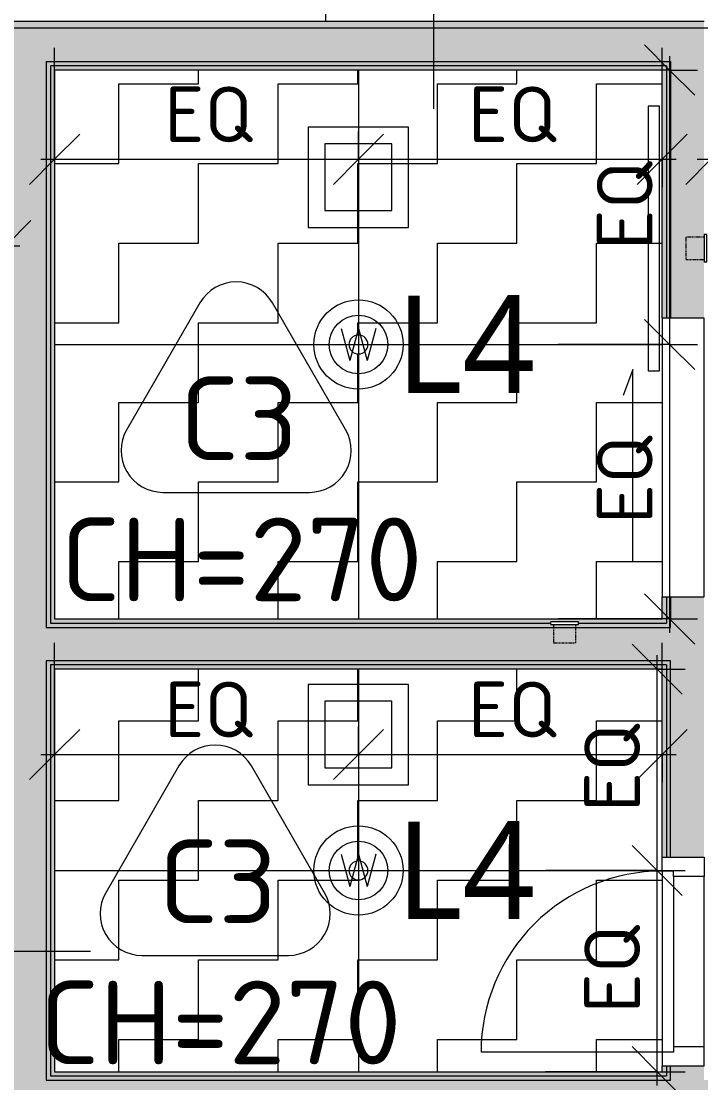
# Model space of a CAD drawing. Header units: centimetres. Extents: x -391356 to -382095, y -768 to 204275.
# Drawn here: x -388397.8 to -388154, y 201066.7 to 201447.7 of the extents above; entities that cross this region are included whole.
import ezdxf

# ---------------------------------------------------------------- set-up
doc = ezdxf.new("R2010")
doc.units = ezdxf.units.CM
doc.linetypes.add('Dash', pattern=[0.5, 0.3, -0.2])
doc.linetypes.add('隱藏 1_16_', pattern=[0.238125, 0.15875, -0.079375])
for name, color, linetype, lineweight in [('共用邊緣', 7, 'Continuous', 5), ('天花板', 7, 'Continuous', 5), ('天花板標籤', 7, 'Continuous', 5), ('尺寸', 7, 'Continuous', 5), ('尺寸-100', 7, 'Continuous', 5), ('工項編碼標籤', 7, 'Continuous', 5), ('房間標籤', 7, 'Continuous', 5), ('構架_豎框', 7, 'Continuous', 5), ('燈具', 7, 'Continuous', 5), ('線', 7, 'Continuous', 5), ('線-1', 7, '隱藏 1_16_', 5), ('表面樣式', 7, 'Continuous', 5)]:
    doc.layers.add(name, color=color, linetype=linetype, lineweight=lineweight)
for name, color, linetype, lineweight, true_color in [('塗層 2 _5_-1', 7, 'Continuous', 5, 0xaaaaaa), ('建立開口', 9, 'Continuous', 5, 0x808080), ('牆-1', 7, 'Continuous', 5, 0xe4e4e4), ('結構 _1_-1', 7, 'Continuous', 9, 0xaaaaaa), ('襯底_2_-1', 7, 'Continuous', 5, 0xaaaaaa), ('門-1', 7, 'Continuous', 5, 0xaaaaaa), ('門-2', 7, 'Continuous', 5, 0xd4d4d4), ('門-3', 7, 'Continuous', 5, 0xeaeaea), ('門-4', 7, 'Dash', 5, 0xeaeaea)]:
    doc.layers.add(name, color=color, linetype=linetype, lineweight=lineweight, true_color=true_color)
doc.styles.add('ISOCPEUR_2', font='isocpeur.ttf', dxfattribs={"height": 30})
doc.styles.add('ISOCPEUR_4', font='isocpeur.ttf', dxfattribs={"height": 20})
doc.styles.add('微軟正黑體_1', font='Microsoft JhengHei.ttf', dxfattribs={"height": 35})
doc.dimstyles.new('一般標註_小_', dxfattribs={"dimscale": 30.48, "dimtxt": 19.919624, "dimasz": 0.590551, "dimexe": 0.328084, "dimexo": 0.0625, "dimgap": 0, "dimtad": 1, "dimdec": 1, "dimrnd": 0.1, "dimdsep": 46, "dimtxsty": 'ISOCPEUR_4', "dimblk1": 'OBLIQUE', "dimblk2": 'OBLIQUE', "dimsah": 1, "dimcen": 0.09, "dimdle": 0.164042, "dimazin": 0, "dimtfac": 1, "dimtdec": 4, "dimtix": 1, "dimtmove": 0, "dimatfit": 3, "dimfxl": 1.312336, "dimfxlon": 1, "dimtvp": 1, "dimtolj": 1, "dimtzin": 0, "dimarcsym": 2})

# ---------------------------------------------------------------- blocks, each defined once
blk = doc.blocks.new('L4 防潮圓形崁燈 - L4-2186256-一層天花平面圖')
at = {"layer": '燈具'}
for p, q in [((0, 10.5), (0, -10.5)), ((-6.21, 5.8), (-3.11, -5.8)), ((0, 5.8), (-3.11, -5.8)), ((0, 5.8), (3.11, -5.8)), ((6.21, 5.8), (3.11, -5.8)), ((-10.5, 0), (10.5, 0))]:
    blk.add_line(p, q, dxfattribs=at)
for radius in [16, 10.5]:
    blk.add_circle((0, 0), radius, dxfattribs=at)
blk = doc.blocks.new('無障礙廁所門_電動 - D7_H230xW100-3223431-一層天花平面圖')
at = {"layer": '門-3'}
for p, q in [((-70.82, 7), (-80.82, 7)), ((-80.82, 7), (-80.82, 6)), ((-80.82, 6), (-70.82, 6)), ((-70.82, 7), (-70.82, 6)), ((49.18, 6), (-50.82, 6)), ((-31.82, -10), (-126.82, -10)), ((-126.82, -10), (-126.82, -14)), ((-50.82, -9), (49.18, -9)), ((-31.82, -14), (-31.82, -10)), ((-126.82, -14), (-31.82, -14)), ((-32.4, -19.53), (-23, -22.95)), ((36.6, -19.53), (-32.4, -19.53)), ((58.18, -39), (58.18, -49)), ((59.18, -39), (58.18, -39)), ((59.18, -49), (59.18, -39)), ((59.18, -49), (58.18, -49))]:
    blk.add_line(p, q, dxfattribs=at)
at = {"layer": '門-4'}
for p, q in [((-79.82, 6), (-79.82, -0.5)), ((-71.82, -0.5), (-71.82, 6)), ((-79.82, -0.5), (-71.82, -0.5)), ((65.68, -40), (59.18, -40)), ((65.68, -48), (65.68, -40)), ((59.18, -48), (65.68, -48))]:
    blk.add_line(p, q, dxfattribs=at)
blk = doc.blocks.new('通用門_單開 - D3_H230xW75-2291493-一層天花平面圖')
at = {"layer": '構架_豎框'}
for p, q in [((-37.5, -27), (-37.5, -12)), ((-32.5, -12), (-37.5, -12)), ((32.5, -12), (-32.5, -12)), ((-32.5, -16), (-32.5, -12)), ((32.5, -12), (37.5, -12)), ((32.5, -16), (32.5, -12)), ((37.5, -12), (37.5, -27)), ((-30.5, -16), (-32.5, -16)), ((30.5, -16), (-30.5, -16)), ((-30.5, -16), (-30.5, -27)), ((30.5, -27), (30.5, -16)), ((30.5, -16), (32.5, -16)), ((-37.5, -27), (-30.5, -27)), ((-30.5, -27), (30.5, -27)), ((37.5, -27), (30.5, -27))]:
    blk.add_line(p, q, dxfattribs=at)
blk = doc.blocks.new('G_門扇 - 一般鎖-2291499-一層天花平面圖')
at = {"layer": '建立開口'}
blk.add_line((0, 4), (0, 69), dxfattribs=at)
blk.add_arc((0, 4), 65, 360, 90, dxfattribs=at)
blk = doc.blocks.new('DIMBLOCK23-一層天花平面圖')
at = {"layer": '尺寸-100'}
for p, q in [((-388385.81, 201398.13), (-388385.81, 201438.13)), ((-388276.81, 201398.13), (-388276.81, 201408.13)), ((-388385.81, 201398.13), (-388376.81, 201407.13)), ((-388276.81, 201398.13), (-388267.81, 201407.13)), ((-388385.81, 201398.13), (-388394.81, 201389.13)), ((-388390.81, 201398.13), (-388276.81, 201398.13)), ((-388385.81, 201398.13), (-388385.81, 201388.13)), ((-388276.81, 201398.13), (-388285.81, 201389.13)), ((-388276.81, 201398.13), (-388276.81, 201358.13))]:
    blk.add_line(p, q, dxfattribs=at)
at = {"layer": '尺寸-100', "color": 0, "insert": (-388346.44, 201424.26), "char_height": 20, "width": 36.315, "attachment_point": 1, "line_spacing_factor": 1.149209, "style": 'ISOCPEUR_4'}
blk.add_mtext('EQ', dxfattribs=at)
blk = doc.blocks.new('_Oblique')
at = {"color": 0, "linetype": 'ByBlock', "lineweight": -2}
blk.add_line((-0.5, -0.5), (0.5, 0.5), dxfattribs=at)
blk = doc.blocks.new('DIMBLOCK24-一層天花平面圖')
at = {"layer": '尺寸-100'}
for p, q in [((-388167.81, 201398.13), (-388167.81, 201438.13)), ((-388276.81, 201398.13), (-388276.81, 201408.13)), ((-388276.81, 201398.13), (-388267.81, 201407.13)), ((-388167.81, 201398.13), (-388158.81, 201407.13)), ((-388276.81, 201398.13), (-388285.81, 201389.13)), ((-388276.81, 201398.13), (-388162.81, 201398.13)), ((-388276.81, 201398.13), (-388276.81, 201358.13)), ((-388167.81, 201398.13), (-388176.81, 201389.13)), ((-388167.81, 201398.13), (-388167.81, 201388.13))]:
    blk.add_line(p, q, dxfattribs=at)
at = {"layer": '尺寸-100', "color": 0, "insert": (-388237.44, 201424.26), "char_height": 20, "width": 36.315, "attachment_point": 1, "line_spacing_factor": 1.149209, "style": 'ISOCPEUR_4'}
blk.add_mtext('EQ', dxfattribs=at)
blk = doc.blocks.new('DIMBLOCK25-一層天花平面圖')
at = {"layer": '尺寸-100'}
for p, q in [((-388165.14, 201430.16), (-388174.14, 201439.16)), ((-388165.14, 201435.16), (-388165.14, 201331.66)), ((-388165.14, 201430.16), (-388205.14, 201430.16)), ((-388165.14, 201430.16), (-388156.14, 201421.16)), ((-388165.14, 201430.16), (-388155.14, 201430.16)), ((-388165.14, 201331.66), (-388174.14, 201340.66)), ((-388165.14, 201331.66), (-388205.14, 201331.66)), ((-388165.14, 201331.66), (-388156.14, 201322.66)), ((-388165.14, 201331.66), (-388155.14, 201331.66))]:
    blk.add_line(p, q, dxfattribs=at)
at = {"layer": '尺寸-100', "color": 0, "insert": (-388191.27, 201365.78), "char_height": 20, "width": 36.315, "attachment_point": 1, "rotation": 90, "line_spacing_factor": 1.149209, "style": 'ISOCPEUR_4'}
blk.add_mtext('EQ', dxfattribs=at)
blk = doc.blocks.new('DIMBLOCK26-一層天花平面圖')
at = {"layer": '尺寸-100'}
for p, q in [((-388165.14, 201331.66), (-388174.14, 201340.66)), ((-388165.14, 201331.66), (-388205.14, 201331.66)), ((-388165.14, 201331.66), (-388165.14, 201228.16)), ((-388165.14, 201331.66), (-388156.14, 201322.66)), ((-388165.14, 201331.66), (-388155.14, 201331.66)), ((-388165.14, 201233.16), (-388174.14, 201242.16)), ((-388165.14, 201233.16), (-388205.14, 201233.16)), ((-388165.14, 201233.16), (-388156.14, 201224.16)), ((-388165.14, 201233.16), (-388155.14, 201233.16))]:
    blk.add_line(p, q, dxfattribs=at)
at = {"layer": '尺寸-100', "color": 0, "insert": (-388191.27, 201267.28), "char_height": 20, "width": 36.315, "attachment_point": 1, "rotation": 90, "line_spacing_factor": 1.149209, "style": 'ISOCPEUR_4'}
blk.add_mtext('EQ', dxfattribs=at)
blk = doc.blocks.new('DIMBLOCK27-一層天花平面圖')
at = {"layer": '尺寸-100'}
for p, q in [((-388385.81, 201184.56), (-388385.81, 201224.56)), ((-388276.81, 201184.56), (-388276.81, 201194.56)), ((-388385.81, 201184.56), (-388376.81, 201193.56)), ((-388276.81, 201184.56), (-388267.81, 201193.56)), ((-388385.81, 201184.56), (-388394.81, 201175.56)), ((-388390.81, 201184.56), (-388276.81, 201184.56)), ((-388385.81, 201184.56), (-388385.81, 201174.56)), ((-388276.81, 201184.56), (-388285.81, 201175.56)), ((-388276.81, 201184.56), (-388276.81, 201144.56))]:
    blk.add_line(p, q, dxfattribs=at)
at = {"layer": '尺寸-100', "color": 0, "insert": (-388346.44, 201210.69), "char_height": 20, "width": 36.315, "attachment_point": 1, "line_spacing_factor": 1.149209, "style": 'ISOCPEUR_4'}
blk.add_mtext('EQ', dxfattribs=at)
blk = doc.blocks.new('DIMBLOCK28-一層天花平面圖')
at = {"layer": '尺寸-100'}
for p, q in [((-388167.81, 201184.56), (-388167.81, 201224.56)), ((-388276.81, 201184.56), (-388276.81, 201194.56)), ((-388276.81, 201184.56), (-388267.81, 201193.56)), ((-388167.81, 201184.56), (-388158.81, 201193.56)), ((-388276.81, 201184.56), (-388285.81, 201175.56)), ((-388276.81, 201184.56), (-388162.81, 201184.56)), ((-388276.81, 201184.56), (-388276.81, 201144.56)), ((-388167.81, 201184.56), (-388176.81, 201175.56)), ((-388167.81, 201184.56), (-388167.81, 201174.56))]:
    blk.add_line(p, q, dxfattribs=at)
at = {"layer": '尺寸-100', "color": 0, "insert": (-388237.44, 201210.69), "char_height": 20, "width": 36.315, "attachment_point": 1, "line_spacing_factor": 1.149209, "style": 'ISOCPEUR_4'}
blk.add_mtext('EQ', dxfattribs=at)
blk = doc.blocks.new('DIMBLOCK29-一層天花平面圖')
at = {"layer": '尺寸-100'}
for p, q in [((-388169.63, 201142.93), (-388178.63, 201151.93)), ((-388169.63, 201142.93), (-388209.63, 201142.93)), ((-388169.63, 201065.7), (-388169.63, 201142.93)), ((-388169.63, 201142.93), (-388160.63, 201133.93)), ((-388169.63, 201142.93), (-388159.63, 201142.93)), ((-388169.63, 201070.7), (-388178.63, 201079.7)), ((-388169.63, 201070.7), (-388209.63, 201070.7)), ((-388169.63, 201070.7), (-388160.63, 201061.7)), ((-388169.63, 201070.7), (-388159.63, 201070.7))]:
    blk.add_line(p, q, dxfattribs=at)
at = {"layer": '尺寸-100', "color": 0, "insert": (-388195.76, 201091.68), "char_height": 20, "width": 36.315, "attachment_point": 1, "rotation": 90, "line_spacing_factor": 1.149209, "style": 'ISOCPEUR_4'}
blk.add_mtext('EQ', dxfattribs=at)
blk = doc.blocks.new('DIMBLOCK30-一層天花平面圖')
at = {"layer": '尺寸-100'}
for p, q in [((-388169.63, 201215.16), (-388178.63, 201224.16)), ((-388169.63, 201142.93), (-388169.63, 201220.16)), ((-388169.63, 201215.16), (-388209.63, 201215.16)), ((-388169.63, 201215.16), (-388160.63, 201206.16)), ((-388169.63, 201215.16), (-388159.63, 201215.16)), ((-388169.63, 201142.93), (-388178.63, 201151.93)), ((-388169.63, 201142.93), (-388209.63, 201142.93)), ((-388169.63, 201142.93), (-388160.63, 201133.93)), ((-388169.63, 201142.93), (-388159.63, 201142.93))]:
    blk.add_line(p, q, dxfattribs=at)
at = {"layer": '尺寸-100', "color": 0, "insert": (-388195.76, 201163.92), "char_height": 20, "width": 36.315, "attachment_point": 1, "rotation": 90, "line_spacing_factor": 1.149209, "style": 'ISOCPEUR_4'}
blk.add_mtext('EQ', dxfattribs=at)
blk = doc.blocks.new('DIMBLOCK122-一層天花平面圖')
at = {"layer": '尺寸-100'}
for p, q in [((-388150.31, 201398.13), (-388150.31, 201438.13)), ((-388067.81, 201398.13), (-388067.81, 201438.13)), ((-388150.31, 201398.13), (-388141.31, 201407.13)), ((-388067.81, 201398.13), (-388058.81, 201407.13)), ((-388150.31, 201398.13), (-388159.31, 201389.13)), ((-388155.31, 201398.13), (-388067.81, 201398.13)), ((-388150.31, 201398.13), (-388150.31, 201388.13)), ((-388067.81, 201398.13), (-388076.81, 201389.13)), ((-388067.81, 201398.13), (-388067.81, 201388.13))]:
    blk.add_line(p, q, dxfattribs=at)
at = {"layer": '尺寸-100', "color": 0, "insert": (-388124.19, 201424.26), "char_height": 20, "width": 36.315, "attachment_point": 1, "line_spacing_factor": 1.149209, "style": 'ISOCPEUR_4'}
blk.add_mtext('EQ', dxfattribs=at)
blk = doc.blocks.new('DIMBLOCK140-一層天花平面圖')
at = {"layer": '尺寸-100'}
for p, q in [((-388535.31, 201367.12), (-388535.31, 201407.12)), ((-388403.31, 201367.12), (-388403.31, 201407.12)), ((-388535.31, 201367.12), (-388526.31, 201376.12)), ((-388403.31, 201367.12), (-388394.31, 201376.12)), ((-388535.31, 201367.12), (-388544.31, 201358.12)), ((-388535.31, 201367.12), (-388398.31, 201367.12)), ((-388535.31, 201367.12), (-388535.31, 201357.12)), ((-388403.31, 201367.12), (-388412.31, 201358.12)), ((-388403.31, 201367.12), (-388403.31, 201357.12))]:
    blk.add_line(p, q, dxfattribs=at)
at = {"layer": '尺寸-100', "color": 0, "insert": (-388484.44, 201393.25), "char_height": 20, "width": 36.315, "attachment_point": 1, "line_spacing_factor": 1.149209, "style": 'ISOCPEUR_4'}
blk.add_mtext('EQ', dxfattribs=at)
blk = doc.blocks.new('TAG_Ceiling - 天花標籤_有標高程_-1160456-一層天花平面圖')
at = {"layer": '天花板標籤'}
for p, q in [((-0.1299, 0.68), (-0.3926, 0.225)), ((0.3926, 0.225), (0.1299, 0.68)), ((-0.2627, 0), (0.2627, 0))]:
    blk.add_line(p, q, dxfattribs=at)
for centre, start, end in [((0, 0.605), 30, 150), ((-0.2627, 0.15), 150, 270), ((0.2627, 0.15), 270, 30)]:
    blk.add_arc(centre, 0.15, start, end, dxfattribs=at)

msp = doc.modelspace()

# ---------------------------------------------------------------- hatches: boundary and pattern name
at = {"layer": '牆-1'}
h = msp.add_hatch(color=256, dxfattribs=at)
h.paths.add_polyline_path([(-387794.11, 201445.16), (-387767.06, 201445.19), (-387767.06, 201447.66), (-387982.81, 201447.66), (-387982.81, 201445.16), (-387823.95, 201445.16)])
h.paths.add_polyline_path([(-388690.81, 201445.16), (-388645.81, 201445.16), (-388645.81, 201447.66), (-388690.81, 201447.66), (-388690.81, 201446.41)])
h.paths.add_polyline_path([(-388167.13, 201445.16), (-388152.81, 201445.16), (-388152.81, 201447.66), (-388445.81, 201447.66), (-388445.81, 201445.16), (-388182.05, 201445.16)])
h = msp.add_hatch(color=256, dxfattribs=at)
h.paths.add_polyline_path([(-387943.32, 201433.16), (-387765.81, 201433.16), (-387765.81, 201445.16), (-387982.81, 201445.16), (-387982.81, 201433.16), (-387955.81, 201433.16)])
h.paths.add_polyline_path([(-388361.1, 201433.16), (-388152.81, 201433.16), (-388152.81, 201445.16), (-388445.81, 201445.16), (-388445.81, 201433.16), (-388385.81, 201433.16)])
h.paths.add_polyline_path([(-388690.81, 201433.16), (-388645.81, 201433.16), (-388645.81, 201445.16), (-388690.81, 201445.16), (-388690.81, 201439.16)])
for points in [[(-388400.81, 201067.7), (-388388.81, 201067.7), (-388388.81, 201433.16), (-388400.81, 201433.16), (-388400.81, 201105.16)], [(-388387.31, 201230.16), (-388387.31, 201433.16), (-388388.81, 201433.16), (-388388.81, 201230.16), (-388387.77, 201230.16)], [(-388166.47, 201431.66), (-388166.31, 201431.78), (-388166.31, 201433.16), (-388387.31, 201433.09), (-388387.2, 201431.66), (-388166.49, 201431.66)], [(-388387.15, 201231.66), (-388385.81, 201231.66), (-388385.81, 201431.66), (-388387.31, 201431.66), (-388387.2, 201231.66), (-388387.17, 201231.66)], [(-388168.02, 201430.16), (-388167.81, 201430.16), (-388167.81, 201431.66), (-388385.81, 201431.66), (-388385.81, 201430.16), (-388168.05, 201430.16)], [(-388166.31, 201231.66), (-388166.31, 201233.16), (-388385.81, 201233.16), (-388385.81, 201231.66), (-388207.81, 201231.66), (-388207.81, 201232.16), (-388197.81, 201232.16), (-388197.81, 201231.66), (-388166.41, 201231.66)], [(-388278.51, 201218.16), (-388164.81, 201218.16), (-388164.81, 201230.16), (-388388.81, 201230.16), (-388388.81, 201218.16), (-388279.21, 201218.16)], [(-388205.4, 201230.16), (-388164.81, 201230.16), (-388164.81, 201231.66), (-388197.81, 201231.66), (-388197.81, 201231.16), (-388207.81, 201231.16), (-388207.81, 201231.66), (-388387.31, 201231.55), (-388387.31, 201230.16), (-388205.6, 201230.16)], [(-388388.81, 201067.7), (-388387.31, 201067.7), (-388387.31, 201218.16), (-388388.81, 201218.16), (-388388.81, 201105.16)], [(-388164.94, 201216.66), (-388164.81, 201216.66), (-388164.81, 201218.16), (-388387.31, 201218.16), (-388387.31, 201216.66), (-388165.07, 201216.66)], [(-388386.49, 201069.2), (-388385.81, 201069.2), (-388385.81, 201216.66), (-388387.31, 201216.66), (-388387.31, 201069.2), (-388386.52, 201069.2)], [(-388166.31, 201215.16), (-388166.31, 201216.66), (-388385.81, 201216.66), (-388385.81, 201215.16), (-388167.81, 201215.16)], [(-388220.8, 201067.7), (-388166.31, 201067.7), (-388166.31, 201069.2), (-388387.31, 201069.2), (-388387.31, 201067.7), (-388241.74, 201067.7)], [(-388241.74, 201069.2), (-388167.81, 201069.2), (-388167.81, 201070.7), (-388385.81, 201070.7), (-388385.81, 201069.2), (-388280.21, 201069.2)]]:
    msp.add_hatch(color=256, dxfattribs=at).paths.add_polyline_path(points)
h = msp.add_hatch(color=256, dxfattribs=at)
h.paths.add_polyline_path([(-388167.81, 201233.16), (-388166.31, 201233.17), (-388166.31, 201241.16), (-388167.81, 201241.16)])
h.paths.add_polyline_path([(-388167.81, 201341.16), (-388166.31, 201341.16), (-388166.41, 201431.66), (-388167.81, 201431.66), (-388167.81, 201374.25)])
h = msp.add_hatch(color=256, dxfattribs=at)
h.paths.add_polyline_path([(-388165.93, 201231.66), (-388164.81, 201231.66), (-388164.81, 201241.16), (-388166.31, 201241.16), (-388166.31, 201231.66)])
h.paths.add_polyline_path([(-388166.31, 201341.16), (-388164.81, 201341.16), (-388164.81, 201433.16), (-388166.31, 201433.16), (-388166.31, 201374.54)])
h = msp.add_hatch(color=256, dxfattribs=at)
h.paths.add_polyline_path([(-388152.81, 201067.7), (-388152.81, 201072.7), (-388164.81, 201072.7), (-388164.81, 201067.7), (-388158.81, 201067.7)])
h.paths.add_polyline_path([(-388152.81, 201147.7), (-388152.81, 201241.16), (-388164.81, 201241.16), (-388164.81, 201147.7), (-388158.81, 201147.7)])
h.paths.add_polyline_path([(-388152.81, 201341.16), (-388152.81, 201433.16), (-388164.81, 201433.16), (-388164.81, 201341.16), (-388158.81, 201341.16)])
h = msp.add_hatch(color=256, dxfattribs=at)
h.paths.add_polyline_path([(-388167.06, 201069.2), (-388166.31, 201069.2), (-388166.31, 201072.7), (-388167.81, 201072.7), (-388167.81, 201069.2), (-388167.1, 201069.2)])
h.paths.add_polyline_path([(-388167.81, 201147.7), (-388166.31, 201147.7), (-388166.31, 201215.16), (-388167.81, 201215.16), (-388167.81, 201198.5)])
h = msp.add_hatch(color=256, dxfattribs=at)
h.paths.add_polyline_path([(-388166.31, 201067.7), (-388164.81, 201067.7), (-388164.81, 201072.7), (-388166.31, 201072.7), (-388166.31, 201068.66)])
h.paths.add_polyline_path([(-388164.81, 201147.7), (-388164.81, 201216.66), (-388166.31, 201216.66), (-388166.31, 201147.7)])
h = msp.add_hatch(color=256, dxfattribs=at)
h.paths.add_polyline_path([(-388400.65, 200728.16), (-388388.81, 200728.16), (-388388.81, 200960.7), (-388400.81, 200960.7), (-388400.81, 200728.16)])
h.paths.add_polyline_path([(-388389.81, 201050.7), (-388388.81, 201050.7), (-388388.81, 201067.7), (-388400.81, 201067.7), (-388400.81, 201050.7), (-388390.94, 201050.7)])
h = msp.add_hatch(color=256, dxfattribs=at)
h.paths.add_polyline_path([(-388388.81, 201055.7), (-388074.21, 201055.7), (-388074.21, 201067.7), (-388388.81, 201067.7), (-388388.81, 201058.48)])
h.paths.add_polyline_path([(-387984.21, 201055.7), (-387982.81, 201055.7), (-387982.81, 201067.7), (-387984.21, 201067.7), (-387984.21, 201058.48)])
at = {"layer": '表面樣式'}
h = msp.add_hatch(dxfattribs=at)
h.set_pattern_fill('FP_2', color=256, style=0, pattern_type=2)
h.set_pattern_definition([(0, (0, 0), (28.575, 28.575), [28.575, -28.575]), (90, (28.575, 0), (-28.575, 28.575), [28.575, -28.575])])
h.paths.add_polyline_path([(-388196.49, 200731.16), (-387985.81, 200731.16), (-387985.81, 201049.7), (-388205.8, 201049.7), (-388205.8, 200972.16), (-388167.3, 200972.16), (-388167.3, 200945.62), (-388153.13, 200945.62), (-388153.13, 200869.62), (-388167.3, 200869.62), (-388167.3, 200752.16), (-388205.8, 200752.16), (-388205.8, 200731.16), (-388196.62, 200731.16)])
h.paths.add_polyline_path([(-388095.8, 200769.34), (-388096.64, 200769.36), (-388098.31, 200769.54), (-388101.14, 200770.26), (-388103.44, 200771.28), (-388105.21, 200772.4), (-388106.19, 200773.17), (-388107.97, 200774.95), (-388109.22, 200776.63), (-388110.22, 200778.44), (-388110.58, 200779.22), (-388111.14, 200780.8), (-388111.67, 200783.25), (-388111.8, 200785.76), (-388111.53, 200788.26), (-388111.14, 200789.89), (-388110.58, 200791.46), (-388109.22, 200794.06), (-388107.97, 200795.73), (-388107.41, 200796.35), (-388105.21, 200798.29), (-388103.07, 200799.6), (-388101.14, 200800.42), (-388099.94, 200800.8), (-388098.31, 200801.14), (-388095.8, 200801.34), (-388094.97, 200801.32), (-388092.53, 200800.98), (-388090.46, 200800.42), (-388088.17, 200799.4), (-388086.4, 200798.29), (-388085.41, 200797.51), (-388083.64, 200795.73), (-388082.38, 200794.06), (-388081.74, 200792.98), (-388081.02, 200791.46), (-388080.46, 200789.89), (-388079.94, 200787.43), (-388079.81, 200784.92), (-388080.07, 200782.43), (-388080.46, 200780.8), (-388081.39, 200778.44), (-388082.38, 200776.63), (-388083.64, 200774.95), (-388084.2, 200774.33), (-388086.4, 200772.4), (-388088.54, 200771.08), (-388090.46, 200770.26), (-388092.53, 200769.7), (-388093.3, 200769.54), (-388094.97, 200769.36)])
h.paths.add_polyline_path([(-388095.8, 200833.94), (-388096.68, 200834.06), (-388097.5, 200834.4), (-388098.21, 200834.94), (-388098.75, 200835.64), (-388099.09, 200836.46), (-388099.2, 200837.34), (-388099.09, 200838.22), (-388098.75, 200839.04), (-388098.21, 200839.75), (-388097.5, 200840.29), (-388096.68, 200840.63), (-388095.51, 200840.7), (-388094.6, 200840.49), (-388094.1, 200840.29), (-388093.4, 200839.75), (-388092.86, 200839.04), (-388092.52, 200838.22), (-388092.4, 200837.34), (-388092.52, 200836.46), (-388092.86, 200835.64), (-388093.4, 200834.94), (-388094.1, 200834.4), (-388094.92, 200834.06)])
h.paths.add_polyline_path([(-388095.8, 200940.12), (-388096.68, 200940.23), (-388097.5, 200940.57), (-388098.21, 200941.11), (-388098.75, 200941.82), (-388099.09, 200942.64), (-388099.2, 200943.52), (-388099.09, 200944.4), (-388098.75, 200945.22), (-388098.21, 200945.92), (-388097.5, 200946.46), (-388096.68, 200946.8), (-388095.8, 200946.92), (-388094.92, 200946.8), (-388094.1, 200946.46), (-388093.4, 200945.92), (-388092.86, 200945.22), (-388092.52, 200944.4), (-388092.4, 200943.52), (-388092.53, 200942.62), (-388092.87, 200941.8), (-388093.4, 200941.11), (-388094.1, 200940.57), (-388094.92, 200940.23)])
h.paths.add_polyline_path([(-388095.8, 200983.7), (-388097.5, 200983.81), (-388099.09, 200984.06), (-388101.14, 200984.61), (-388103.66, 200985.76), (-388105.21, 200986.75), (-388106.19, 200987.53), (-388107.97, 200989.31), (-388109.22, 200990.98), (-388109.86, 200992.06), (-388110.58, 200993.57), (-388111.14, 200995.15), (-388111.67, 200997.61), (-388111.8, 201000.12), (-388111.51, 201002.7), (-388110.86, 201005.03), (-388110.58, 201005.82), (-388109.22, 201008.41), (-388107.97, 201010.09), (-388106.93, 201011.16), (-388105.21, 201012.64), (-388103.07, 201013.95), (-388101.14, 201014.78), (-388099.94, 201015.15), (-388098.31, 201015.5), (-388095.8, 201015.7), (-388094.97, 201015.67), (-388092.53, 201015.34), (-388090.46, 201014.78), (-388088.17, 201013.76), (-388086.4, 201012.64), (-388085.36, 201011.81), (-388083.49, 201009.9), (-388082.38, 201008.41), (-388081.74, 201007.33), (-388080.74, 201005.02), (-388080.46, 201004.24), (-388079.94, 201001.78), (-388079.81, 200999.28), (-388080.07, 200996.78), (-388080.46, 200995.15), (-388081.02, 200993.57), (-388082.38, 200990.98), (-388083.64, 200989.31), (-388084.42, 200988.47), (-388086.4, 200986.75), (-388088.54, 200985.44), (-388091.2, 200984.39), (-388092.53, 200984.06), (-388094.1, 200983.81), (-388095.68, 200983.7)])
h.paths.add_polyline_path([(-387985.25, 201052.7), (-387982.81, 201052.7), (-387982.81, 201055.7), (-388208.8, 201055.7), (-388208.8, 201052.7), (-387985.28, 201052.7)])
h.paths.add_polyline_path([(-388169.44, 201070.7), (-388167.81, 201070.7), (-388167.81, 201215.16), (-388385.81, 201215.16), (-388385.81, 201070.7), (-388169.48, 201070.7)])
h.paths.add_polyline_path([(-388276.81, 201139.53), (-388277.69, 201139.65), (-388278.79, 201140.21), (-388279.21, 201140.53), (-388279.75, 201141.23), (-388280.09, 201142.05), (-388280.21, 201142.93), (-388280.09, 201143.81), (-388279.75, 201144.63), (-388279.21, 201145.33), (-388278.51, 201145.87), (-388277.69, 201146.21), (-388276.81, 201146.33), (-388275.93, 201146.21), (-388275.11, 201145.87), (-388274.4, 201145.33), (-388273.86, 201144.63), (-388273.52, 201143.81), (-388273.41, 201142.93), (-388273.52, 201142.05), (-388273.86, 201141.23), (-388274.4, 201140.53), (-388275.11, 201139.99), (-388275.93, 201139.65)])
h.paths.add_polyline_path([(-387768.81, 201175.16), (-387768.81, 201430.16), (-387967.81, 201430.16), (-387967.81, 201175.16), (-387770.81, 201175.16)])
h.paths.add_polyline_path([(-387880.81, 201185.16), (-387957.81, 201185.16), (-387957.81, 201199.16), (-387778.81, 201199.16), (-387778.81, 201185.16), (-387866.55, 201185.16)])
h.paths.add_polyline_path([(-388168.12, 201233.16), (-388167.81, 201233.16), (-388167.81, 201430.16), (-388385.81, 201430.16), (-388385.81, 201233.16), (-388168.16, 201233.16)])
h.paths.add_polyline_path([(-387934.06, 201280.01), (-387934.06, 201318.54), (-387902.06, 201318.54), (-387902.06, 201280.01)])
h.paths.add_polyline_path([(-387818.56, 201286.66), (-387819.39, 201286.68), (-387821.06, 201286.86), (-387823.9, 201287.58), (-387826.19, 201288.6), (-387827.96, 201289.72), (-387828.95, 201290.5), (-387830.72, 201292.27), (-387831.98, 201293.95), (-387832.62, 201295.03), (-387833.34, 201296.54), (-387833.9, 201298.12), (-387834.42, 201300.57), (-387834.55, 201303.08), (-387834.29, 201305.58), (-387833.9, 201307.21), (-387833.34, 201308.79), (-387831.98, 201311.38), (-387830.72, 201313.05), (-387830.16, 201313.68), (-387827.96, 201315.61), (-387825.82, 201316.92), (-387823.9, 201317.74), (-387822.7, 201318.12), (-387821.06, 201318.47), (-387818.56, 201318.66), (-387817.72, 201318.64), (-387816.05, 201318.47), (-387813.22, 201317.74), (-387810.92, 201316.72), (-387809.15, 201315.61), (-387808.17, 201314.83), (-387806.39, 201313.05), (-387805.14, 201311.38), (-387804.5, 201310.3), (-387803.77, 201308.79), (-387803.22, 201307.21), (-387802.69, 201304.75), (-387802.56, 201302.24), (-387802.82, 201299.75), (-387803.22, 201298.12), (-387803.77, 201296.54), (-387805.14, 201293.95), (-387806.39, 201292.27), (-387806.95, 201291.65), (-387809.15, 201289.72), (-387811.29, 201288.41), (-387813.22, 201287.58), (-387814.42, 201287.21), (-387816.05, 201286.86), (-387817.72, 201286.68)])
h.paths.add_polyline_path([(-387868.31, 201299.26), (-387869.19, 201299.38), (-387870.01, 201299.72), (-387870.71, 201300.26), (-387871.25, 201300.96), (-387871.59, 201301.78), (-387871.71, 201302.66), (-387871.59, 201303.54), (-387871.25, 201304.36), (-387870.71, 201305.07), (-387870.01, 201305.61), (-387869.19, 201305.95), (-387868.31, 201306.06), (-387867.43, 201305.95), (-387866.61, 201305.61), (-387865.81, 201304.94), (-387865.36, 201304.36), (-387865.02, 201303.54), (-387864.91, 201302.66), (-387865.02, 201301.78), (-387865.36, 201300.96), (-387865.9, 201300.26), (-387866.61, 201299.72), (-387867.43, 201299.38)])
h.paths.add_polyline_path([(-388276.81, 201328.26), (-388277.69, 201328.38), (-388278.51, 201328.72), (-388279.21, 201329.26), (-388279.75, 201329.96), (-388280.09, 201330.78), (-388280.21, 201331.66), (-388280.09, 201332.54), (-388279.75, 201333.36), (-388279.21, 201334.07), (-388278.51, 201334.61), (-388277.69, 201334.95), (-388276.81, 201335.06), (-388275.93, 201334.95), (-388275.11, 201334.61), (-388274.4, 201334.07), (-388273.86, 201333.36), (-388273.52, 201332.54), (-388273.41, 201331.66), (-388273.52, 201330.78), (-388273.86, 201329.96), (-388274.4, 201329.26), (-388275.11, 201328.72), (-388275.93, 201328.38)])

# ---------------------------------------------------------------- linework, layer by layer
at = {"layer": '共用邊緣'}
for p, q in [((-388387.31, 201433.16), (-388167.81, 201433.16)), ((-388387.31, 201431.66), (-388387.31, 201231.66)), ((-388166.31, 201431.66), (-388387.31, 201431.66)), ((-388166.31, 201431.66), (-388166.31, 201341.16)), ((-388164.81, 201433.16), (-388164.81, 201341.16)), ((-388166.31, 201241.16), (-388166.31, 201231.66)), ((-388164.81, 201241.16), (-388164.81, 201233.16)), ((-388387.31, 201231.66), (-388207.81, 201231.66)), ((-388197.81, 201231.66), (-388166.31, 201231.66)), ((-388387.31, 201216.66), (-388387.31, 201069.2)), ((-388166.31, 201216.66), (-388387.31, 201216.66)), ((-388166.31, 201216.66), (-388166.31, 201147.7)), ((-388164.81, 201147.7), (-388164.81, 201215.16)), ((-388166.31, 201072.7), (-388166.31, 201069.2)), ((-388164.81, 201067.7), (-388164.81, 201072.7)), ((-388387.31, 201069.2), (-388166.31, 201069.2))]:
    msp.add_line(p, q, dxfattribs=at)
at = {"layer": '塗層 2 _5_-1'}
for p, q in [((-388388.81, 201433.16), (-388388.81, 201230.16)), ((-388388.81, 201433.16), (-388387.31, 201433.16)), ((-388167.81, 201433.16), (-388164.81, 201433.16)), ((-388152.81, 201341.16), (-388166.31, 201341.16)), ((-388166.31, 201241.16), (-388152.81, 201241.16)), ((-388164.81, 201230.16), (-388164.81, 201233.16)), ((-388388.81, 201230.16), (-388164.81, 201230.16)), ((-388388.81, 201218.16), (-388388.81, 201067.7)), ((-388164.81, 201218.16), (-388388.81, 201218.16)), ((-388164.81, 201215.16), (-388164.81, 201218.16)), ((-388388.81, 201067.7), (-388164.81, 201067.7))]:
    msp.add_line(p, q, dxfattribs=at)
at = {"layer": '天花板'}
for centre, start, end in [((-388276.81, 201331.66), 0, 180), ((-388276.81, 201331.66), 180, 0), ((-388276.81, 201142.93), 0, 180), ((-388276.81, 201142.93), 180, 0)]:
    msp.add_arc(centre, 3.4, start, end, dxfattribs=at)
at = {"layer": '房間標籤'}
for p, q in [((-388249.75, 201416.18), (-388249.75, 201515.84)), ((-388372.95, 201113.8), (-388476.6, 201113.8))]:
    msp.add_line(p, q, dxfattribs=at)
at = {"layer": '結構 _1_-1'}
for p, q in [((-388445.81, 201447.66), (-388152.81, 201447.66)), ((-388150.31, 201445.16), (-388445.81, 201445.16))]:
    msp.add_line(p, q, dxfattribs=at)
at = {"layer": '線'}
for p, q in [((-388258.81, 201409.7), (-388294.81, 201409.7)), ((-388294.81, 201409.7), (-388294.81, 201373.7)), ((-388258.81, 201373.7), (-388258.81, 201409.7)), ((-388264.81, 201403.7), (-388288.81, 201403.7)), ((-388288.81, 201403.7), (-388288.81, 201379.7)), ((-388264.81, 201379.7), (-388264.81, 201403.7)), ((-388288.81, 201379.7), (-388264.81, 201379.7)), ((-388294.81, 201373.7), (-388258.81, 201373.7)), ((-388258.81, 201209.7), (-388294.81, 201209.7)), ((-388294.81, 201209.7), (-388294.81, 201173.7)), ((-388258.81, 201173.7), (-388258.81, 201209.7)), ((-388264.81, 201203.7), (-388288.81, 201203.7)), ((-388288.81, 201203.7), (-388288.81, 201179.7)), ((-388264.81, 201179.7), (-388264.81, 201203.7)), ((-388288.81, 201179.7), (-388264.81, 201179.7)), ((-388294.81, 201173.7), (-388258.81, 201173.7))]:
    msp.add_line(p, q, dxfattribs=at)
at = {"layer": '線-1'}
for p, q in [((-388288.68, 201715.66), (-388288.68, 201447.66)), ((-388276.81, 201430.16), (-388276.81, 201233.16)), ((-388385.81, 201331.66), (-388167.81, 201331.66)), ((-388276.81, 201215.16), (-388276.81, 201070.7)), ((-388385.81, 201142.93), (-388167.81, 201142.93))]:
    msp.add_line(p, q, dxfattribs=at)
at = {"layer": '襯底_2_-1'}
for p, q in [((-388385.81, 201430.16), (-388385.81, 201233.16)), ((-388167.81, 201430.16), (-388385.81, 201430.16)), ((-388167.81, 201341.16), (-388167.81, 201430.16)), ((-388166.31, 201341.16), (-388167.81, 201341.16)), ((-388167.81, 201233.16), (-388167.81, 201241.16)), ((-388167.81, 201241.16), (-388166.31, 201241.16)), ((-388385.81, 201233.16), (-388167.81, 201233.16)), ((-388385.81, 201215.16), (-388385.81, 201070.7)), ((-388167.81, 201215.16), (-388385.81, 201215.16)), ((-388167.81, 201147.7), (-388167.81, 201215.16)), ((-388167.81, 201070.7), (-388167.81, 201072.7)), ((-388385.81, 201070.7), (-388167.81, 201070.7))]:
    msp.add_line(p, q, dxfattribs=at)

# ---------------------------------------------------------------- block references
at = {"layer": '天花板標籤', "xscale": 99.99999999999993, "yscale": 99.99999999999993, "zscale": 99.99999999999993}
for p in [(-388320.68, 201278.61), (-388328.22, 201112.43)]:
    msp.add_blockref('TAG_Ceiling - 天花標籤_有標高程_-1160456-一層天花平面圖', p, dxfattribs=at)
at = {"layer": '燈具'}
for p in [(-388276.81, 201331.66), (-388276.81, 201142.93)]:
    msp.add_blockref('L4 防潮圓形崁燈 - L4-2186256-一層天花平面圖', p, dxfattribs=at)
at = {"layer": '門-1', "rotation": 90}
msp.add_blockref('通用門_單開 - D3_H230xW75-2291493-一層天花平面圖', (-388179.81, 201110.2), dxfattribs=at)
at = {"layer": '門-2', "rotation": 90}
msp.add_blockref('G_門扇 - 一般鎖-2291499-一層天花平面圖', (-388163.81, 201077.7), dxfattribs=at)
at = {"layer": '門-3', "rotation": 270}
msp.add_blockref('無障礙廁所門_電動 - D7_H230xW100-3223431-一層天花平面圖', (-388158.81, 201290.34), dxfattribs=at)

# ---------------------------------------------------------------- texts
at = {"layer": '天花板標籤', "char_height": 30, "attachment_point": 1, "style": 'ISOCPEUR_2'}
for s, insert, width in [('C3', (-388341.09, 201320.15), 49.7046), ('CH=270', (-388383.74, 201269.54), 153.1223), ('C3', (-388348.63, 201153.98), 49.7046), ('CH=270', (-388391.28, 201103.37), 153.1223)]:
    msp.add_mtext(s, dxfattribs=dict(at, insert=insert, width=width))
at = {"layer": '工項編碼標籤', "char_height": 35, "width": 60.1266, "attachment_point": 1, "style": '微軟正黑體_1'}
for insert in [(-388263.36, 201349.2), (-388263.36, 201160.46)]:
    msp.add_mtext('L4', dxfattribs=dict(at, insert=insert))

# ---------------------------------------------------------------- dimensions: what is measured, and where the dimension line sits
at = {"layer": '尺寸'}
for base, p1, p2, override, picture, middle in [((-388276.81, 201398.13), (-388385.81, 201438.13), (-388276.81, 201358.13), {"dimpost": '<>', "dimfxl": 135.207248}, 'DIMBLOCK23-一層天花平面圖', (-388331.31, 201408.13)), ((-388167.81, 201398.13), (-388276.81, 201358.13), (-388167.81, 201438.13), {"dimpost": '<>', "dimfxl": 135.207248}, 'DIMBLOCK24-一層天花平面圖', (-388222.31, 201408.13)), ((-388067.81, 201398.13), (-388150.31, 201438.13), (-388067.81, 201438.13), {"dimpost": '<>', "dimfxl": 82.5}, 'DIMBLOCK122-一層天花平面圖', (-388109.06, 201408.13)), ((-388403.31, 201367.12), (-388535.31, 201407.12), (-388403.31, 201407.12), {"dimpost": '<>', "dimfxl": 132}, 'DIMBLOCK140-一層天花平面圖', (-388469.31, 201377.12)), ((-388276.81, 201184.56), (-388385.81, 201224.56), (-388276.81, 201144.56), {"dimpost": '<>', "dimfxl": 135.207248}, 'DIMBLOCK27-一層天花平面圖', (-388331.31, 201194.56)), ((-388167.81, 201184.56), (-388276.81, 201144.56), (-388167.81, 201224.56), {"dimpost": '<>', "dimfxl": 135.207248}, 'DIMBLOCK28-一層天花平面圖', (-388222.31, 201194.56))]:
    dim = msp.add_linear_dim(base=base, p1=p1, p2=p2, text='EQ', dimstyle='一般標註_小_', override=override, dxfattribs=at)
    dim.commit()
    dim.dimension.update_dxf_attribs({"geometry": picture, "text_midpoint": middle})
for base, p1, p2, override, picture, middle in [((-388165.14, 201331.66), (-388205.14, 201430.16), (-388205.14, 201331.66), {"dimpost": '<>', "dimfxl": 98.5}, 'DIMBLOCK25-一層天花平面圖', (-388175.14, 201380.91)), ((-388165.14, 201233.16), (-388205.14, 201331.66), (-388205.14, 201233.16), {"dimpost": '<>', "dimfxl": 98.5}, 'DIMBLOCK26-一層天花平面圖', (-388175.14, 201282.41)), ((-388169.63, 201215.16), (-388209.63, 201142.93), (-388209.63, 201215.16), {"dimpost": '<>', "dimfxl": 72.233473}, 'DIMBLOCK30-一層天花平面圖', (-388179.63, 201179.05)), ((-388169.63, 201142.93), (-388209.63, 201070.7), (-388209.63, 201142.93), {"dimpost": '<>', "dimfxl": 72.233473}, 'DIMBLOCK29-一層天花平面圖', (-388179.63, 201106.81))]:
    dim = msp.add_linear_dim(base=base, p1=p1, p2=p2, angle=90, text='EQ', dimstyle='一般標註_小_', override=override, dxfattribs=at)
    dim.commit()
    dim.dimension.update_dxf_attribs({"geometry": picture, "text_midpoint": middle})

doc.saveas('drawing.dxf')
